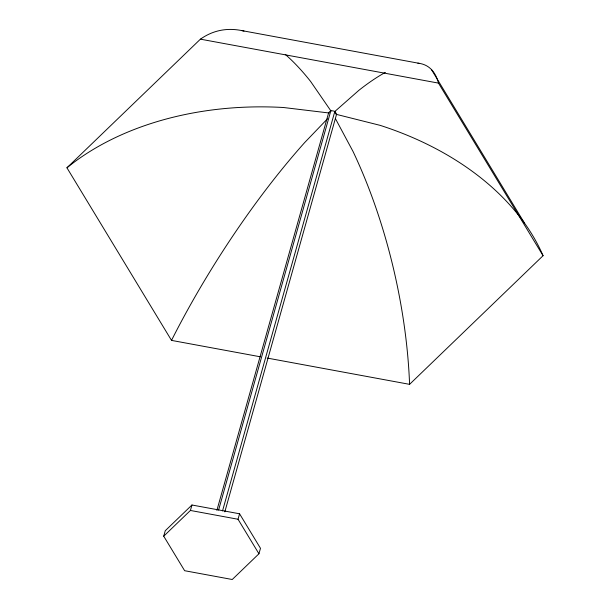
<?xml version="1.0" encoding="UTF-8"?>
<svg xmlns="http://www.w3.org/2000/svg" width="610" height="610" viewBox="0 0 610 610"><rect width="100%" height="100%" fill="white"/><g stroke="black" fill="none" stroke-linecap="round" stroke-linejoin="round"><path stroke-width="0.91" d="M163.724 536.19L165.257 530.73L191.952 505.004L239.57 513.788L260.478 548.306L258.945 553.773L232.25 579.5L184.639 570.708L163.724 536.19L190.419 510.463L191.952 505.004M216.885 510.379L328.668 112.69L330.894 110.547L218.594 510.067M222.528 510.928L334.867 111.279M224.823 511.843L336.606 114.161L335.302 112.004M258.945 553.773L238.03 519.255L239.57 513.788M327.433 118.851L304.687 142.549A275.445 74.42 -57.7 0 0 171.509 340.395M244.03 31.095A275.445 117.067 77.2 0 0 200.423 39.154L66.94 167.803L171.517 340.395L260.554 356.835M200.423 39.162L438.483 83.112L543.06 255.704L409.577 384.346L267.111 358.047M329.202 113.01L283.452 107.505A275.445 191.487 5.5 0 0 66.932 167.796M241.461 30.53L419.482 63.394M331.688 110.692L334.066 111.134M190.419 510.463L238.03 519.255M335.957 114.261L380.137 125.355A275.445 191.487 5.5 0 1 543.068 255.704M331.093 111.188L310.559 81.382A275.445 117.067 77.2 0 0 285.259 54.389M431.422 69.54L524.318 222.848M335.591 113.651L334.478 111.805L358.901 90.31A275.445 74.42 -57.7 0 1 385.352 72.422M335.386 118.553L353.03 151.478A275.445 117.067 77.2 0 1 409.584 384.353M417.873 63.188A275.445 74.42 -57.7 0 1 438.491 83.105"/></g></svg>
